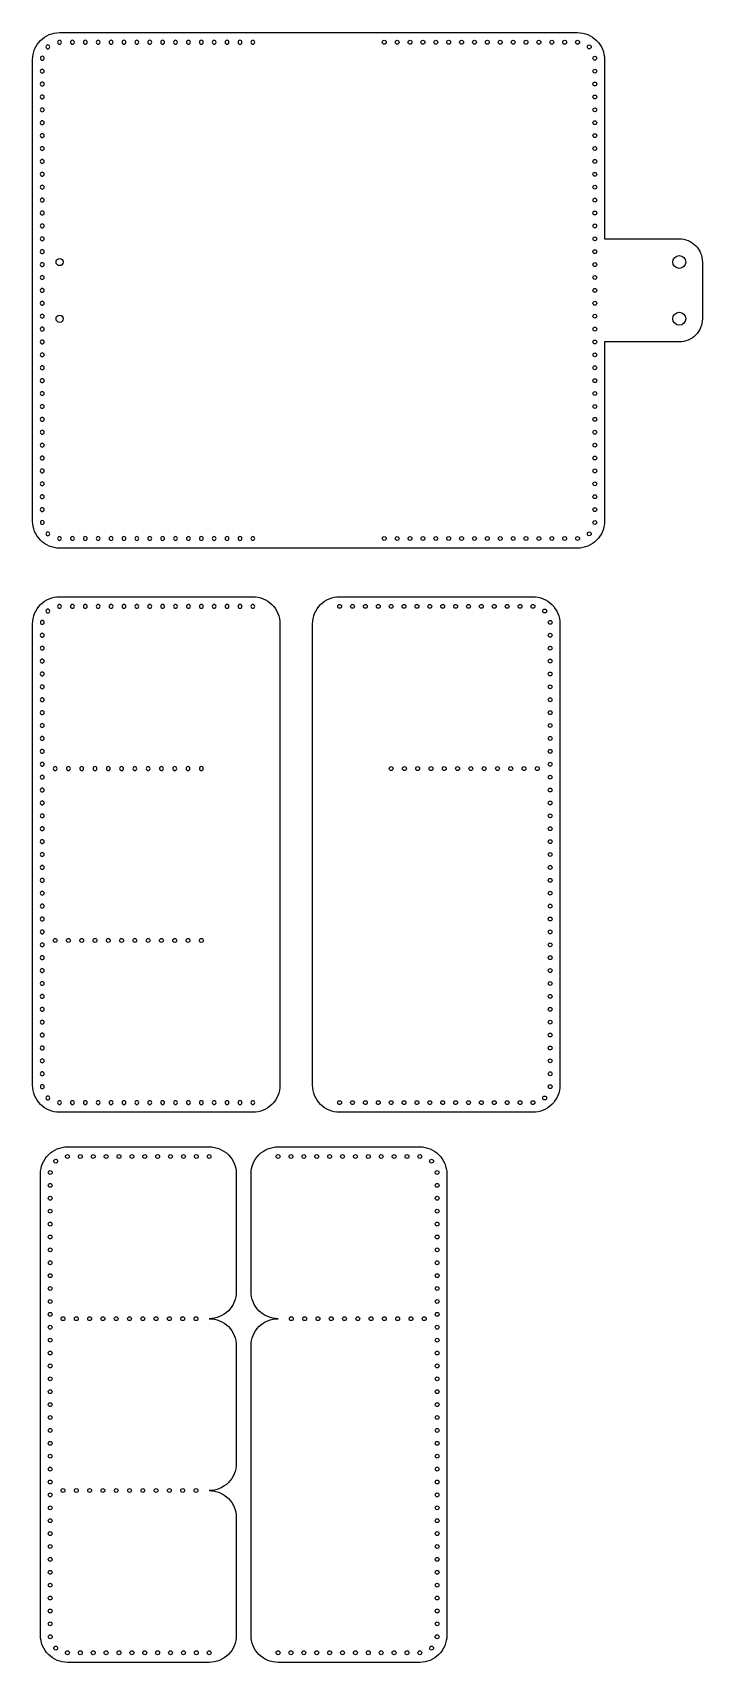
# Model space of a CAD drawing. Header units: millimetres. Extents: x 1821 to 2081, y 1279 to 1912.
import ezdxf

# ---------------------------------------------------------------- set-up
doc = ezdxf.new("R2010")
doc.units = ezdxf.units.MM

# ---------------------------------------------------------------- blocks, each defined once
blk = doc.blocks.new('*U1')
blk.add_circle((0, 0), 0.75)
blk = doc.blocks.new('*U2')
at = {"color": 0, "linetype": 'ByBlock', "lineweight": -2, "transparency": 16777216}
for p in [(1957.23, 1907.88), (1962.23, 1907.88), (1967.24, 1907.88), (1972.24, 1907.88), (1977.24, 1907.88), (1982.24, 1907.88), (1987.25, 1907.88), (1992.25, 1907.88), (1997.25, 1907.88), (2002.26, 1907.88), (2007.26, 1907.88), (2012.26, 1907.88), (2017.26, 1907.88), (2022.27, 1907.88), (2027.27, 1907.88)]:
    blk.add_blockref('*U1', p, dxfattribs=at)
for p, rotation in [((2032.27, 1907.88), 359.6257577706265), ((2036.82, 1906.08), 317.1594901308294), ((2038.96, 1901.68), 274.6932224910324), ((2038.98, 1896.68), 270.0000000000002), ((2038.98, 1891.68), 270.0000000000002), ((2038.98, 1886.67), 270.0000000000002), ((2038.98, 1881.67), 270.0000000000002), ((2038.98, 1876.67), 270.0000000000002), ((2038.98, 1871.66), 270.0000000000002), ((2038.98, 1866.66), 270.0000000000002), ((2038.98, 1861.66), 270.0000000000002), ((2038.98, 1856.66), 270.0000000000002), ((2038.98, 1851.65), 270.0000000000002), ((2038.98, 1846.65), 270.0000000000002), ((2038.98, 1841.65), 270.0000000000002), ((2038.98, 1836.64), 270.0000000000002), ((2038.98, 1831.64), 270.0000000000002), ((2038.98, 1826.64), 270.0000000000002), ((2038.98, 1821.63), 270.0000000000002), ((2038.98, 1816.63), 270.0000000000002), ((2038.98, 1811.63), 270.0000000000002), ((2038.98, 1806.63), 270.0000000000002), ((2038.98, 1801.62), 270.0000000000002), ((2038.98, 1796.62), 270.0000000000002), ((2038.98, 1791.62), 270.0000000000002), ((2038.98, 1786.61), 270.0000000000002), ((2038.98, 1781.61), 270.0000000000002), ((2038.98, 1776.61), 270.0000000000002), ((2038.98, 1771.61), 270.0000000000002), ((2038.98, 1766.6), 270.0000000000002), ((2038.98, 1761.6), 270.0000000000002), ((2038.98, 1756.6), 270.0000000000002), ((2038.98, 1751.59), 270.0000000000002), ((2038.98, 1746.59), 270.0000000000002), ((2038.98, 1741.59), 270.0000000000002), ((2038.98, 1736.58), 270.0000000000002), ((2038.98, 1731.58), 270.0000000000002), ((2038.98, 1726.58), 270.0000000000002), ((2038.96, 1721.58), 265.306777508968), ((1957.23, 1715.38), 180), ((1962.23, 1715.38), 180), ((1967.24, 1715.38), 180), ((1972.24, 1715.38), 180), ((1977.24, 1715.38), 180), ((1982.24, 1715.38), 180), ((1987.25, 1715.38), 180), ((1992.25, 1715.38), 180), ((1997.25, 1715.38), 180), ((2002.26, 1715.38), 180), ((2007.26, 1715.38), 180), ((2012.26, 1715.38), 180), ((2017.26, 1715.38), 180), ((2022.27, 1715.38), 180), ((2027.27, 1715.38), 180), ((2032.27, 1715.38), 180.3742422293735), ((2036.82, 1717.18), 222.8405098691711)]:
    blk.add_blockref('*U1', p, dxfattribs=dict(at, rotation=rotation))
blk = doc.blocks.new('*U11')
blk.add_circle((0, 0), 0.75)
blk = doc.blocks.new('*U12')
at = {"color": 0, "linetype": 'ByBlock', "lineweight": -2, "transparency": 16777216}
for p in [(1957.23, 1907.88), (1962.23, 1907.88), (1967.24, 1907.88), (1972.24, 1907.88), (1977.24, 1907.88), (1982.24, 1907.88), (1987.25, 1907.88), (1992.25, 1907.88), (1997.25, 1907.88), (2002.26, 1907.88), (2007.26, 1907.88), (2012.26, 1907.88), (2017.26, 1907.88), (2022.27, 1907.88), (2027.27, 1907.88)]:
    blk.add_blockref('*U11', p, dxfattribs=at)
for p, rotation in [((2032.27, 1907.88), 359.6257577706265), ((2036.82, 1906.08), 317.1594901308294), ((2038.96, 1901.68), 274.6932224910324), ((2038.98, 1896.68), 270.0000000000002), ((2038.98, 1891.68), 270.0000000000002), ((2038.98, 1886.67), 270.0000000000002), ((2038.98, 1881.67), 270.0000000000002), ((2038.98, 1876.67), 270.0000000000002), ((2038.98, 1871.66), 270.0000000000002), ((2038.98, 1866.66), 270.0000000000002), ((2038.98, 1861.66), 270.0000000000002), ((2038.98, 1856.66), 270.0000000000002), ((2038.98, 1851.65), 270.0000000000002), ((2038.98, 1846.65), 270.0000000000002), ((2038.98, 1841.65), 270.0000000000002), ((2038.98, 1836.64), 270.0000000000002), ((2038.98, 1831.64), 270.0000000000002), ((2038.98, 1826.64), 270.0000000000002), ((2038.98, 1821.63), 270.0000000000002), ((2038.98, 1816.63), 270.0000000000002), ((2038.98, 1811.63), 270.0000000000002), ((2038.98, 1806.63), 270.0000000000002), ((2038.98, 1801.62), 270.0000000000002), ((2038.98, 1796.62), 270.0000000000002), ((2038.98, 1791.62), 270.0000000000002), ((2038.98, 1786.61), 270.0000000000002), ((2038.98, 1781.61), 270.0000000000002), ((2038.98, 1776.61), 270.0000000000002), ((2038.98, 1771.61), 270.0000000000002), ((2038.98, 1766.6), 270.0000000000002), ((2038.98, 1761.6), 270.0000000000002), ((2038.98, 1756.6), 270.0000000000002), ((2038.98, 1751.59), 270.0000000000002), ((2038.98, 1746.59), 270.0000000000002), ((2038.98, 1741.59), 270.0000000000002), ((2038.98, 1736.58), 270.0000000000002), ((2038.98, 1731.58), 270.0000000000002), ((2038.98, 1726.58), 270.0000000000002), ((2038.96, 1721.58), 265.306777508968), ((1957.23, 1715.38), 180), ((1962.23, 1715.38), 180), ((1967.24, 1715.38), 180), ((1972.24, 1715.38), 180), ((1977.24, 1715.38), 180), ((1982.24, 1715.38), 180), ((1987.25, 1715.38), 180), ((1992.25, 1715.38), 180), ((1997.25, 1715.38), 180), ((2002.26, 1715.38), 180), ((2007.26, 1715.38), 180), ((2012.26, 1715.38), 180), ((2017.26, 1715.38), 180), ((2022.27, 1715.38), 180), ((2027.27, 1715.38), 180), ((2032.27, 1715.38), 180.3742422293735), ((2036.82, 1717.18), 222.8405098691711)]:
    blk.add_blockref('*U11', p, dxfattribs=dict(at, rotation=rotation))
blk = doc.blocks.new('*U35')
blk.add_circle((0, 0), 0.75)
blk = doc.blocks.new('*U36')
at = {"color": 0, "linetype": 'ByBlock', "lineweight": -2, "transparency": 16777216}
for p in [(1957.23, 1907.88), (1962.23, 1907.88), (1967.24, 1907.88), (1972.24, 1907.88), (1977.24, 1907.88), (1982.24, 1907.88), (1987.25, 1907.88), (1992.25, 1907.88), (1997.25, 1907.88), (2002.26, 1907.88), (2007.26, 1907.88), (2012.26, 1907.88), (2017.26, 1907.88), (2022.27, 1907.88), (2027.27, 1907.88)]:
    blk.add_blockref('*U35', p, dxfattribs=at)
for p, rotation in [((2032.27, 1907.88), 359.6257577706265), ((2036.82, 1906.08), 317.1594901308294), ((2038.96, 1901.68), 274.6932224910324), ((2038.98, 1896.68), 270.0000000000002), ((2038.98, 1891.68), 270.0000000000002), ((2038.98, 1886.67), 270.0000000000002), ((2038.98, 1881.67), 270.0000000000002), ((2038.98, 1876.67), 270.0000000000002), ((2038.98, 1871.66), 270.0000000000002), ((2038.98, 1866.66), 270.0000000000002), ((2038.98, 1861.66), 270.0000000000002), ((2038.98, 1856.66), 270.0000000000002), ((2038.98, 1851.65), 270.0000000000002), ((2038.98, 1846.65), 270.0000000000002), ((2038.98, 1841.65), 270.0000000000002), ((2038.98, 1836.64), 270.0000000000002), ((2038.98, 1831.64), 270.0000000000002), ((2038.98, 1826.64), 270.0000000000002), ((2038.98, 1821.63), 270.0000000000002), ((2038.98, 1816.63), 270.0000000000002), ((2038.98, 1811.63), 270.0000000000002), ((2038.98, 1806.63), 270.0000000000002), ((2038.98, 1801.62), 270.0000000000002), ((2038.98, 1796.62), 270.0000000000002), ((2038.98, 1791.62), 270.0000000000002), ((2038.98, 1786.61), 270.0000000000002), ((2038.98, 1781.61), 270.0000000000002), ((2038.98, 1776.61), 270.0000000000002), ((2038.98, 1771.61), 270.0000000000002), ((2038.98, 1766.6), 270.0000000000002), ((2038.98, 1761.6), 270.0000000000002), ((2038.98, 1756.6), 270.0000000000002), ((2038.98, 1751.59), 270.0000000000002), ((2038.98, 1746.59), 270.0000000000002), ((2038.98, 1741.59), 270.0000000000002), ((2038.98, 1736.58), 270.0000000000002), ((2038.98, 1731.58), 270.0000000000002), ((2038.98, 1726.58), 270.0000000000002), ((2038.96, 1721.58), 265.306777508968), ((1957.23, 1715.38), 180), ((1962.23, 1715.38), 180), ((1967.24, 1715.38), 180), ((1972.24, 1715.38), 180), ((1977.24, 1715.38), 180), ((1982.24, 1715.38), 180), ((1987.25, 1715.38), 180), ((1992.25, 1715.38), 180), ((1997.25, 1715.38), 180), ((2002.26, 1715.38), 180), ((2007.26, 1715.38), 180), ((2012.26, 1715.38), 180), ((2017.26, 1715.38), 180), ((2022.27, 1715.38), 180), ((2027.27, 1715.38), 180), ((2032.27, 1715.38), 180.3742422293735), ((2036.82, 1717.18), 222.8405098691711)]:
    blk.add_blockref('*U35', p, dxfattribs=dict(at, rotation=rotation))
blk = doc.blocks.new('*U38')
blk.add_circle((0, 0), 0.75)
blk = doc.blocks.new('*U39')
at = {"color": 0, "linetype": 'ByBlock', "lineweight": -2, "transparency": 16777216}
for p in [(1977.23, 1844.96), (1982.39, 1844.96), (1987.55, 1844.96), (1992.71, 1844.96), (1997.87, 1844.96), (2003.02, 1844.96), (2008.18, 1844.96), (2013.34, 1844.96), (2018.5, 1844.96), (2023.66, 1844.96), (2028.82, 1844.96), (2033.98, 1844.96)]:
    blk.add_blockref('*U38', p, dxfattribs=at)
blk = doc.blocks.new('*U40')
blk.add_circle((0, 0), 0.75)
blk = doc.blocks.new('*U37')
at = {"color": 0, "linetype": 'ByBlock', "lineweight": -2, "transparency": 16777216}
for p in [(1977.23, 1844.96), (1982.39, 1844.96), (1987.55, 1844.96), (1992.71, 1844.96), (1997.87, 1844.96), (2003.02, 1844.96), (2008.18, 1844.96), (2013.34, 1844.96), (2018.5, 1844.96), (2023.66, 1844.96), (2028.82, 1844.96), (2033.98, 1844.96)]:
    blk.add_blockref('*U40', p, dxfattribs=at)
blk = doc.blocks.new('*U53')
blk.add_circle((0, 0), 0.75)
blk = doc.blocks.new('*U55')
at = {"color": 0, "linetype": 'ByBlock', "lineweight": -2, "transparency": 16777216}
for p in [(1957.23, 1907.88), (1962.23, 1907.88), (1967.24, 1907.88), (1972.24, 1907.88), (1977.24, 1907.88), (1982.24, 1907.88), (1987.25, 1907.88), (1992.25, 1907.88), (1997.25, 1907.88), (2002.26, 1907.88), (2007.26, 1907.88), (2012.26, 1907.88), (2017.26, 1907.88), (2022.27, 1907.88), (2027.27, 1907.88)]:
    blk.add_blockref('*U53', p, dxfattribs=at)
for p, rotation in [((2032.27, 1907.88), 359.6257577706265), ((2036.82, 1906.08), 317.1594901308294), ((2038.96, 1901.68), 274.6932224910324), ((2038.98, 1896.68), 270.0000000000002), ((2038.98, 1891.68), 270.0000000000002), ((2038.98, 1886.67), 270.0000000000002), ((2038.98, 1881.67), 270.0000000000002), ((2038.98, 1876.67), 270.0000000000002), ((2038.98, 1871.66), 270.0000000000002), ((2038.98, 1866.66), 270.0000000000002), ((2038.98, 1861.66), 270.0000000000002), ((2038.98, 1856.66), 270.0000000000002), ((2038.98, 1851.65), 270.0000000000002), ((2038.98, 1846.65), 270.0000000000002), ((2038.98, 1841.65), 270.0000000000002), ((2038.98, 1836.64), 270.0000000000002), ((2038.98, 1831.64), 270.0000000000002), ((2038.98, 1826.64), 270.0000000000002), ((2038.98, 1821.63), 270.0000000000002), ((2038.98, 1816.63), 270.0000000000002), ((2038.98, 1811.63), 270.0000000000002), ((2038.98, 1806.63), 270.0000000000002), ((2038.98, 1801.62), 270.0000000000002), ((2038.98, 1796.62), 270.0000000000002), ((2038.98, 1791.62), 270.0000000000002), ((2038.98, 1786.61), 270.0000000000002), ((2038.98, 1781.61), 270.0000000000002), ((2038.98, 1776.61), 270.0000000000002), ((2038.98, 1771.61), 270.0000000000002), ((2038.98, 1766.6), 270.0000000000002), ((2038.98, 1761.6), 270.0000000000002), ((2038.98, 1756.6), 270.0000000000002), ((2038.98, 1751.59), 270.0000000000002), ((2038.98, 1746.59), 270.0000000000002), ((2038.98, 1741.59), 270.0000000000002), ((2038.98, 1736.58), 270.0000000000002), ((2038.98, 1731.58), 270.0000000000002), ((2038.98, 1726.58), 270.0000000000002), ((2038.96, 1721.58), 265.306777508968), ((1957.23, 1715.38), 180), ((1962.23, 1715.38), 180), ((1967.24, 1715.38), 180), ((1972.24, 1715.38), 180), ((1977.24, 1715.38), 180), ((1982.24, 1715.38), 180), ((1987.25, 1715.38), 180), ((1992.25, 1715.38), 180), ((1997.25, 1715.38), 180), ((2002.26, 1715.38), 180), ((2007.26, 1715.38), 180), ((2012.26, 1715.38), 180), ((2017.26, 1715.38), 180), ((2022.27, 1715.38), 180), ((2027.27, 1715.38), 180), ((2032.27, 1715.38), 180.3742422293735), ((2036.82, 1717.18), 222.8405098691711)]:
    blk.add_blockref('*U53', p, dxfattribs=dict(at, rotation=rotation))

msp = doc.modelspace()

# ---------------------------------------------------------------- linework, layer by layer
for points in [[(2080.73, 1822.63), (2080.73, 1800.63, -0.414214), (2071.73, 1791.63), (2042.73, 1791.63), (2042.73, 1722.13, -0.414214), (2032.23, 1711.63), (1831.23, 1711.63, -0.414214), (1820.73, 1722.13), (1820.73, 1901.13, -0.414214), (1831.23, 1911.63), (2032.23, 1911.63, -0.414214), (2042.73, 1901.13), (2042.73, 1831.63), (2071.73, 1831.63, -0.414214)], [(1916.73, 1503.29, -0.414214), (1906.23, 1492.79), (1831.23, 1492.79, -0.414214), (1820.73, 1503.29), (1820.73, 1682.29, -0.414214), (1831.23, 1692.79), (1906.23, 1692.79, -0.414214), (1916.73, 1682.29)], [(1939.9, 1692.79), (2014.9, 1692.79, -0.414214), (2025.4, 1682.29), (2025.4, 1503.29, -0.414214), (2014.9, 1492.79), (1939.9, 1492.79, -0.414214), (1929.4, 1503.29), (1929.4, 1682.29, -0.414214)], [(1899.8, 1335.56), (1899.8, 1289.89, -0.414214), (1889.3, 1279.39), (1834.3, 1279.39, -0.414214), (1823.8, 1289.89), (1823.8, 1468.89, -0.414214), (1834.3, 1479.39), (1889.3, 1479.39, -0.414214), (1899.8, 1468.89), (1899.8, 1423.22, -0.414214), (1889.3, 1412.72, -0.414214), (1899.8, 1402.22), (1899.8, 1356.56, -0.414214), (1889.3, 1346.06, -0.414214)], [(1905.51, 1402.22, -0.414214), (1916.01, 1412.72, -0.414214), (1905.51, 1423.22), (1905.51, 1468.89, -0.414214), (1916.01, 1479.39), (1971.01, 1479.39, -0.414214), (1981.51, 1468.89), (1981.51, 1289.89, -0.414214), (1971.01, 1279.39), (1916.01, 1279.39, -0.414214), (1905.51, 1289.89)]]:
    msp.add_lwpolyline(points, format="xyb", close=True)
for centre, radius in [((1831.23, 1822.63), 1.4), ((2071.73, 1822.63), 2.5), ((1831.23, 1800.63), 1.4), ((2071.73, 1800.63), 2.5), ((1959.9, 1626.12), 0.75), ((1965.06, 1626.12), 0.75), ((1970.21, 1626.12), 0.75), ((1975.37, 1626.12), 0.75), ((1980.53, 1626.12), 0.75), ((1985.69, 1626.12), 0.75), ((1990.85, 1626.12), 0.75), ((1996.01, 1626.12), 0.75), ((2001.17, 1626.12), 0.75), ((2006.33, 1626.12), 0.75), ((2011.49, 1626.12), 0.75), ((2016.65, 1626.12), 0.75), ((1829.71, 1473.84), 0.75), ((1834.26, 1475.64), 0.75), ((1839.26, 1475.64), 0.75), ((1844.27, 1475.64), 0.75), ((1849.27, 1475.64), 0.75), ((1854.27, 1475.64), 0.75), ((1859.28, 1475.64), 0.75), ((1864.28, 1475.64), 0.75), ((1869.28, 1475.64), 0.75), ((1874.28, 1475.64), 0.75), ((1879.29, 1475.64), 0.75), ((1884.29, 1475.64), 0.75), ((1889.29, 1475.64), 0.75), ((1916.02, 1475.64), 0.75), ((1921.02, 1475.64), 0.75), ((1926.03, 1475.64), 0.75), ((1931.03, 1475.64), 0.75), ((1936.03, 1475.64), 0.75), ((1941.04, 1475.64), 0.75), ((1946.04, 1475.64), 0.75), ((1951.04, 1475.64), 0.75), ((1956.04, 1475.64), 0.75), ((1961.05, 1475.64), 0.75), ((1966.05, 1475.64), 0.75), ((1971.05, 1475.64), 0.75), ((1975.6, 1473.84), 0.75), ((1827.58, 1469.44), 0.75), ((1977.74, 1469.44), 0.75), ((1827.55, 1464.44), 0.75), ((1977.76, 1464.44), 0.75), ((1827.55, 1459.44), 0.75), ((1827.55, 1454.43), 0.75), ((1977.76, 1459.44), 0.75), ((1977.76, 1454.43), 0.75), ((1827.55, 1449.43), 0.75), ((1977.76, 1449.43), 0.75), ((1827.55, 1444.43), 0.75), ((1977.76, 1444.43), 0.75), ((1827.55, 1439.43), 0.75), ((1977.76, 1439.43), 0.75), ((1827.55, 1434.42), 0.75), ((1827.55, 1429.42), 0.75), ((1977.76, 1434.42), 0.75), ((1977.76, 1429.42), 0.75), ((1827.55, 1424.42), 0.75), ((1977.76, 1424.42), 0.75), ((1827.55, 1419.41), 0.75), ((1977.76, 1419.41), 0.75), ((1827.55, 1414.41), 0.75), ((1827.55, 1409.41), 0.75), ((1832.55, 1412.72), 0.75), ((1837.71, 1412.72), 0.75), ((1842.87, 1412.72), 0.75), ((1848.03, 1412.72), 0.75), ((1853.19, 1412.72), 0.75), ((1858.35, 1412.72), 0.75), ((1863.51, 1412.72), 0.75), ((1868.67, 1412.72), 0.75), ((1873.83, 1412.72), 0.75), ((1878.99, 1412.72), 0.75), ((1884.15, 1412.72), 0.75), ((1921.17, 1412.72), 0.75), ((1926.33, 1412.72), 0.75), ((1931.49, 1412.72), 0.75), ((1936.65, 1412.72), 0.75), ((1941.8, 1412.72), 0.75), ((1946.96, 1412.72), 0.75), ((1952.12, 1412.72), 0.75), ((1957.28, 1412.72), 0.75), ((1962.44, 1412.72), 0.75), ((1967.6, 1412.72), 0.75), ((1972.76, 1412.72), 0.75), ((1977.76, 1414.41), 0.75), ((1977.76, 1409.41), 0.75), ((1827.55, 1404.41), 0.75), ((1977.76, 1404.41), 0.75), ((1827.55, 1399.4), 0.75), ((1977.76, 1399.4), 0.75), ((1827.55, 1394.4), 0.75), ((1977.76, 1394.4), 0.75), ((1827.55, 1389.4), 0.75), ((1827.55, 1384.39), 0.75), ((1977.76, 1389.4), 0.75), ((1977.76, 1384.39), 0.75), ((1827.55, 1379.39), 0.75), ((1977.76, 1379.39), 0.75), ((1827.55, 1374.39), 0.75), ((1977.76, 1374.39), 0.75), ((1827.55, 1369.38), 0.75), ((1977.76, 1369.38), 0.75), ((1827.55, 1364.38), 0.75), ((1827.55, 1359.38), 0.75), ((1977.76, 1364.38), 0.75), ((1977.76, 1359.38), 0.75), ((1827.55, 1354.38), 0.75), ((1977.76, 1354.38), 0.75), ((1827.55, 1349.37), 0.75), ((1832.55, 1346.06), 0.75), ((1837.71, 1346.06), 0.75), ((1842.87, 1346.06), 0.75), ((1848.03, 1346.06), 0.75), ((1853.19, 1346.06), 0.75), ((1858.35, 1346.06), 0.75), ((1863.51, 1346.06), 0.75), ((1868.67, 1346.06), 0.75), ((1873.83, 1346.06), 0.75), ((1878.99, 1346.06), 0.75), ((1884.15, 1346.06), 0.75), ((1977.76, 1349.37), 0.75), ((1827.55, 1344.37), 0.75), ((1977.76, 1344.37), 0.75), ((1827.55, 1339.37), 0.75), ((1827.55, 1334.36), 0.75), ((1977.76, 1339.37), 0.75), ((1977.76, 1334.36), 0.75), ((1827.55, 1329.36), 0.75), ((1977.76, 1329.36), 0.75), ((1827.55, 1324.36), 0.75), ((1977.76, 1324.36), 0.75), ((1827.55, 1319.36), 0.75), ((1827.55, 1314.35), 0.75), ((1977.76, 1319.36), 0.75), ((1977.76, 1314.35), 0.75), ((1827.55, 1309.35), 0.75), ((1977.76, 1309.35), 0.75), ((1827.55, 1304.35), 0.75), ((1977.76, 1304.35), 0.75), ((1827.55, 1299.34), 0.75), ((1977.76, 1299.34), 0.75), ((1827.55, 1294.34), 0.75), ((1827.58, 1289.34), 0.75), ((1977.74, 1289.34), 0.75), ((1977.76, 1294.34), 0.75), ((1829.71, 1284.94), 0.75), ((1834.26, 1283.14), 0.75), ((1839.26, 1283.14), 0.75), ((1844.27, 1283.14), 0.75), ((1849.27, 1283.14), 0.75), ((1854.27, 1283.14), 0.75), ((1859.28, 1283.14), 0.75), ((1864.28, 1283.14), 0.75), ((1869.28, 1283.14), 0.75), ((1874.28, 1283.14), 0.75), ((1879.29, 1283.14), 0.75), ((1884.29, 1283.14), 0.75), ((1889.29, 1283.14), 0.75), ((1916.02, 1283.14), 0.75), ((1921.02, 1283.14), 0.75), ((1926.03, 1283.14), 0.75), ((1931.03, 1283.14), 0.75), ((1936.03, 1283.14), 0.75), ((1941.04, 1283.14), 0.75), ((1946.04, 1283.14), 0.75), ((1951.04, 1283.14), 0.75), ((1956.04, 1283.14), 0.75), ((1961.05, 1283.14), 0.75), ((1966.05, 1283.14), 0.75), ((1971.05, 1283.14), 0.75), ((1975.6, 1284.94), 0.75)]:
    msp.add_circle(centre, radius)

# ---------------------------------------------------------------- block references
at = {"xscale": -1}
for name, p in [('*U12', (3863.46, 0)), ('*U36', (3863.46, -218.84)), ('*U39', (3863.46, -218.84))]:
    msp.add_blockref(name, p, dxfattribs=at)
for name, p in [('*U2', (0, 0)), ('*U55', (-17.33, -218.84))]:
    msp.add_blockref(name, p)
at = {"rotation": 180}
msp.add_blockref('*U37', (3863.46, 3404.42), dxfattribs=at)

doc.saveas('drawing.dxf')
